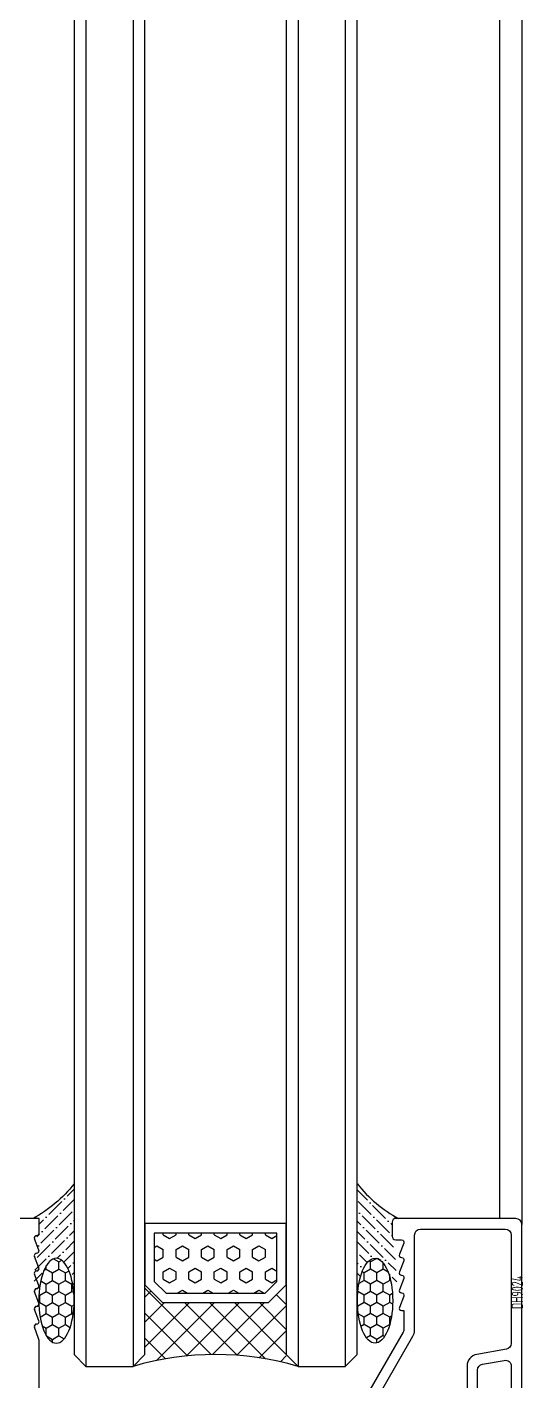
# Model space of a CAD drawing. Header units: millimetres. Extents: x 161920 to 181521, y -136232 to -127655.
# Drawn here: x 181101.9 to 181144, y -130668.3 to -130553.6 of the extents above; entities that cross this region are included whole.
import ezdxf
from ezdxf.enums import TextEntityAlignment as Align

# ---------------------------------------------------------------- set-up
doc = ezdxf.new("R2010")
doc.units = ezdxf.units.MM
doc.header["$LTSCALE"] = 10
for name, color, linetype in [('2-NORM', 3, 'Continuous'), ('2FC', 2, 'Continuous'), ('2MB1', 3, 'Continuous'), ('2PJ', 4, 'Continuous'), ('2TC', 8, 'Continuous'), ('2ZC', 3, 'Continuous'), ('4-Fine(立面细线)', 251, 'Continuous'), ('填充层', 8, 'Continuous'), ('文字', 2, 'Continuous'), ('标注层', 6, 'Continuous'), ('看线层', 4, 'Continuous')]:
    doc.layers.add(name, color=color, linetype=linetype)
doc.styles.add('kld-T', font='ros1.shx', dxfattribs={"width": 0.75, "bigfont": 'hztxt.shx'})

# ---------------------------------------------------------------- blocks, each defined once
blk = doc.blocks.new('压线-推拉门')
at = {"layer": '2FC'}
blk.add_lwpolyline([(4.59022509220631, 8.200000000000728, -0.414213562373095), (5.09022509220631, 7.700000000000728), (5.09022509220631, 0.5, -0.414213562373095), (4.59022509220631, 0), (-4.59022509220631, 0, -0.3639702342662107), (-5.082628968712015, 0.4131759111660358), (-5.525292963617176, 2.923648177666109, 0.3639702342662063), (-6.510100716628585, 3.75), (-11.40977490779369, 3.75, 0.6236373966024885), (-11.64683158325897, 3.266140997999173), (-10.98757931207183, 2.416140997998809, 0.5328470886274684), (-10.49071501547041, 2.450000000000728), (-10.25977490779587, 2.850000000000364), (-6.84574056909878, 2.850000000000364, -0.3639702342662098), (-6.353336692593075, 2.436824088834328), (-6.027131778280818, 0.5868240888339642, -0.4663076581550101), (-6.519535654790161, 0), (-8.709774907792962, 0, 0.414213562373095), (-9.009774907795872, -0.2999999999992724), (-9.009774907795872, -0.6000000000003638, 0.414213562373095), (-8.709774907792962, -0.8999999999996362), (5.490225092204128, -0.8999999999996362, 0.414213562373095), (5.990225092204128, -0.3999999999996362), (5.990225092204128, 9.799999999999272, 0.4142135623730906), (5.690225092204855, 10.10000000000036), (4.490225092204128, 10.10000000000036, 0.4142135623730951), (4.190225092204855, 9.799999999999272), (4.190225092204855, 9.299999999999272, -0.5279300905750857), (3.917497819476921, 9.113691804255723), (2.962952364932789, 9.486308195744641, 0.5279300905750269), (2.690225092204855, 9.299999999999272, -0.527930090574978), (2.417497819476921, 9.113691804255723), (1.462952364932789, 9.486308195744641, 0.5279300905750961), (1.190225092204855, 9.299999999999272, -0.5279300905750589), (0.917497819476921, 9.113691804255723), (-0.03704763506721065, 9.486308195744641, 0.5279300905750961), (-0.3097749077951448, 9.299999999999272, -0.5279300905750589), (-0.582502180523079, 9.113691804255723), (-1.537047635067211, 9.486308195744641, 0.5279300905750269), (-1.809774907795145, 9.299999999999272), (-1.809774907795145, 9.100000000000364), (-3.375800311578132, 9.100000000000364, -0.1316524975873975), (-3.625800311578132, 9.166987298107415), (-9.797476729714617, 12.73020633946908, -0.221694662642938), (-10.03988060622032, 13.07639495252806), (-10.754507831296, 17.1292473419162, 1.815671488653606), (-11.84914033490168, 17.57844627563281), (-11.04735651892224, 13.03130429679732, 0.2216946626429399), (-10.32014488940513, 11.99273845762218), (-3.982979988550142, 8.333974596216649, 0.1316524975873934), (-3.482979988550142, 8.200000000000728)], format="xyb", close=True, dxfattribs=at)
at = {"layer": '文字', "style": 'kld-T', "width": 0.75}
blk.add_text('DH9024', height=0.9600000000000002, dxfattribs=at).set_placement((-1.676076815287161, -0.5132879371731178), align=Align.MIDDLE_LEFT)
blk = doc.blocks.new('A$C1A1D2990')
at = {"layer": '2TC'}
h = blk.add_hatch(dxfattribs=at)
h.set_pattern_fill('玻璃5', color=256, scale=5, style=0)
h.set_pattern_definition([(0, (-13749.80706092356, -6473.760989379777), (0.9375, 0.541265875), [0.625, -1.25]), (120, (-13749.80706092356, -6473.760989379777), (-0.9374999979516123, 0.5412658785479114), [0.6249999999999997, -1.249999999999999]), (59.99999999999999, (-13749.80706092356, -6473.760989379777), (2.048387709452371e-09, 1.082531753547911), [-1.25, 0.625])])
edge = h.paths.add_edge_path()
edge.add_ellipse((-6.961020819988335, 2.000001604115823), major_axis=(3.602635858484396, 6.534669561979883e-07), ratio=0.4163622589230718, start_angle=0, end_angle=360)
h = blk.add_hatch(dxfattribs=at)
h.set_pattern_fill('ANSI36', color=256, scale=5, style=0)
h.set_pattern_definition([(45, (-13749.80706092356, -6473.760989379777), (0.3314563036811942, 1.215339780164378), [1.5625, -0.3125, 0, -0.3125])])
edge = h.paths.add_edge_path()
edge.add_line((2.951709846201993, 3.500005006259016), (-6.961021091919974, 3.500003208229828))
edge.add_ellipse((-6.961020819988335, 2.000001604115823), major_axis=(3.602635858484396, 6.534669561979883e-07), ratio=0.4163622589230718, start_angle=269.9999750394276, end_angle=450.0000000000171, ccw=False)
edge.add_line((-6.961022117378889, 0.5), (-6, 0.5))
edge.add_line((-6, 0.5), (-5.294117647059466, 0.1235294117650483))
edge.add_arc((-5.200000000000728, 0.2999999999992724), 0.200000000000005, 241.9275130640244, 360)
edge.add_arc((-4.799999999999272, 0.2999999999992724), 0.1999999999990621, 48.189685104767875, 180, ccw=False)
edge.add_line((-4.666666666667879, 0.4490711984999507), (-4.333333333328483, 0.1509288014985941))
edge.add_arc((-4.19999999999709, 0.2999999999992724), 0.1999999999990321, 228.1896851047679, 360)
edge.add_arc((-3.799999999999272, 0.2999999999992724), 0.199999999999062, 48.189685104767875, 180, ccw=False)
edge.add_line((-3.666666666667879, 0.4490711984999507), (-3.333333333328483, 0.1509288014985941))
edge.add_arc((-3.19999999999709, 0.2999999999992724), 0.1999999999990321, 228.1896851047679, 360)
edge.add_arc((-2.799999999999272, 0.2999999999992724), 0.199999999999062, 48.189685104767875, 180, ccw=False)
edge.add_line((-2.666666666667879, 0.4490711984999507), (-2.333333333328483, 0.1509288014985941))
edge.add_arc((-2.19999999999709, 0.2999999999992724), 0.1999999999990321, 228.1896851047679, 360)
edge.add_arc((-1.799999999999272, 0.2999999999992724), 0.199999999999062, 48.189685104767875, 180, ccw=False)
edge.add_line((-1.666666666667879, 0.4490711984999507), (-1.333333333328483, 0.1509288014985941))
edge.add_arc((-1.19999999999709, 0.2999999999992724), 0.1999999999991337, 228.1896851047679, 360)
edge.add_arc((-0.7999999999992724, 0.2999999999992724), 0.200000000000955, 90, 180, ccw=False)
edge.add_line((-0.7999999999992724, 0.5), (-0.5, 0.5))
edge.add_arc((-0.5, 0), 0.5, 0, 90, ccw=False)
edge.add_arc((9.85249927741097, -5.314394140454169), 11.19439712943134, 128.0573771707031, 151.6577746417421, ccw=False)
at = {"layer": '2PJ'}
blk.add_arc((9.85249927741097, -5.31439414045235), 11.19439712943141, 128.0573771707018, 151.6577746417409, dxfattribs=at)
blk.add_ellipse((-6.961020819988335, 2.000001604115823), major_axis=(3.602635858484396, 6.534669561979883e-07), ratio=0.4163622589230718, dxfattribs=at)

msp = doc.modelspace()

# ---------------------------------------------------------------- hatches: boundary and pattern name
at = {"layer": '填充层'}
h = msp.add_hatch(dxfattribs=at)
h.set_pattern_fill('HEX', color=256, scale=5, angle=-90.00000000000001, style=0)
h.set_pattern_definition([(90, (595043.3110147002, -298389.7028781732), (1.082531755, -1.988578573104175e-16), [0.625, -1.25]), (329.9999999999999, (595043.3110147002, -298389.7028781732), (-0.5412658775000001, -0.937500000233352), [0.6249999999999993, -1.249999999999999]), (30, (595043.3110147002, -298389.0778781732), (0.5412658775, -0.9375000002333521), [0.6249999999999986, -1.249999999999997])])
h.paths.add_polyline_path([(181113.7163384624, -130660.8946163851), (181122.1163384625, -130660.8946163851), (181123.1163384625, -130659.8946163851), (181123.1163384625, -130655.7974718544), (181112.7163384624, -130655.7974718544), (181112.7163384624, -130659.8946163851)])
at = {"layer": '填充层', "ltscale": 3}
h = msp.add_hatch(dxfattribs=at)
h.set_pattern_fill('ANSI37', color=256, scale=12, angle=-90.00000000000001, style=0)
h.set_pattern_definition([(225, (189095.8881944466, -130543.1150256082), (1.060660171779821, -1.060660171779821), []), (315, (189095.8881944466, -130543.1150256082), (1.060660171779821, 1.060660171779821), [])])
edge = h.paths.add_edge_path()
edge.add_arc((181117.9153652748, -130691.0935809116), 25.00000000017124, 76.11050441136871, 103.8835851382084)
edge.add_line((181111.9166170554, -130666.8239492743), (181111.9168858944, -130660.1940892498))
edge.add_line((181111.9168858944, -130660.1940892498), (181113.4168250686, -130661.6941500731))
edge.add_line((181113.4168250686, -130661.6941500731), (181122.4168250613, -130661.6945150207))
edge.add_line((181122.4168250613, -130661.6945150207), (181123.9168858846, -130660.1945758465))
edge.add_line((181123.9168858846, -130660.1945758465), (181123.9166170402, -130666.8245682152))

# ---------------------------------------------------------------- linework, layer by layer
at = {"layer": '2-NORM', "color": 134}
msp.add_line((181143.8893040015, -128324.5693042821), (181143.8913384625, -130655.0692058768), dxfattribs=at)
at = {"layer": '2MB1', "color": 8}
for p, q in [((181106.9162718029, -128745.3575131207), (181106.9163722768, -130667.0938728757)), ((181110.9162634576, -128745.3575131207), (181110.9163639316, -130667.0938728757)), ((181124.9162551125, -128745.3575131207), (181124.9163555864, -130667.0938728757)), ((181128.9162467672, -128745.3575131207), (181128.9163472412, -130667.0938728757))]:
    msp.add_line(p, q, dxfattribs=at)
at = {"layer": '2MB1'}
for points in [[(181105.9162725206, -128745.3575131207), (181105.9163720601, -130666.0938728757), (181106.9163637148, -130667.0938733412), (181110.9163637148, -130667.0938733412), (181111.9163553697, -130666.0938728757), (181111.9162569536, -128745.3575131207)], [(181123.9162558302, -128745.3575131207), (181123.9163553697, -130666.0938728757), (181124.9163470245, -130667.0938733412), (181128.9163470245, -130667.0938733412), (181129.9163386793, -130666.0938728757), (181129.9162402631, -128745.3575131207)]]:
    msp.add_lwpolyline(points, dxfattribs=at)
at = {"layer": '2ZC'}
for p, q in [((181102.9413384625, -130654.5692058768), (181100.9413384625, -130654.5692058768)), ((181102.9413384625, -130655.8078395553), (181102.9413384625, -130654.5692058768)), ((181102.9276466582, -130657.2351122825), (181102.5550302667, -130656.280566828)), ((181102.9276466582, -130658.7351122825), (181102.5550302667, -130657.780566828)), ((181102.9276466582, -130660.2351122825), (181102.5550302667, -130659.280566828)), ((181102.9276466582, -130661.7351122825), (181102.5550302667, -130660.780566828)), ((181102.9276466582, -130663.2351122825), (181102.5550302667, -130662.280566828)), ((181102.9098890125, -130664.7333105261), (181102.5539182424, -130663.7776511669)), ((181102.9413384625, -130675.6113779174), (181102.9413384625, -130664.9078395553))]:
    msp.add_line(p, q, dxfattribs=at)
for centre, radius, start, end in [((181102.7413384625, -130656.2078395553), 0.1999999999998181, 90, 201.3236862632943), ((181102.7413384625, -130655.8078395553), 0.1999999999998181, 270, 0), ((181102.7413384625, -130657.7078395553), 0.1999999999998181, 90, 201.3236862632943), ((181102.7413384625, -130657.3078395553), 0.1999999999989086, 270, 21.32368626329432), ((181102.7413384625, -130658.8078395553), 0.1999999999989086, 270, 21.32368626329432), ((181102.7413384625, -130659.2078395553), 0.1999999999998181, 90, 201.3236862632943), ((181102.7413384625, -130660.7078395553), 0.1999999999998181, 90, 201.3236862632943), ((181102.7413384625, -130660.3078395553), 0.1999999999989086, 270, 21.32368626329432), ((181102.7413384625, -130662.2078395553), 0.1999999999998181, 90, 201.3236862632943), ((181102.7413384625, -130661.8078395553), 0.1999999999989086, 270, 21.32368626329432), ((181102.7413384625, -130663.7078395553), 0.1999999999998181, 90, 200.4297125777748), ((181102.7413384625, -130663.3078395553), 0.1999999999989086, 270, 21.32368626329432), ((181102.4413384625, -130664.9078395553), 0.500000000003638, 0, 20.4297125777748)]:
    msp.add_arc(centre, radius, start, end, dxfattribs=at)
at = {"layer": '4-Fine(立面细线)', "color": 251}
for p, q in [((181141.9913384625, -130449.6293167977), (181141.9913384625, -130654.5692058768)), ((181143.8913384625, -130449.6293167977), (181143.8913384625, -130655.0692058768))]:
    msp.add_line(p, q, dxfattribs=at)
at = {"layer": '看线层'}
for points in [[(181113.4163384624, -130661.6946163852), (181122.4163384624, -130661.6946163852), (181123.9163384624, -130660.1946163852), (181123.9163384624, -130654.9974718543), (181111.9163384624, -130654.9974718543), (181111.9163384624, -130660.1946163852)], [(181113.7163384624, -130660.8946163851), (181122.1163384625, -130660.8946163851), (181123.1163384625, -130659.8946163851), (181123.1163384625, -130655.7974718544), (181112.7163384624, -130655.7974718544), (181112.7163384624, -130659.8946163851)]]:
    msp.add_lwpolyline(points, close=True, dxfattribs=at)
msp.add_arc((181117.9153652747, -130691.0935809116), 25.0000000001766, 73.73747196358765, 106.2578814074256, dxfattribs=at)

# ---------------------------------------------------------------- block references
at = {"rotation": 90}
msp.add_blockref('压线-推拉门', (181142.9913384625, -130660.559430969), dxfattribs=at)
at = {"layer": '标注层', "xscale": -1, "rotation": 270}
msp.add_blockref('A$C1A1D2990', (181102.4163356793, -130654.5692058768), dxfattribs=at)
at = {"layer": '标注层', "rotation": 90}
msp.add_blockref('A$C1A1D2990', (181133.4413384625, -130654.5692058768), dxfattribs=at)

doc.saveas('drawing.dxf')
